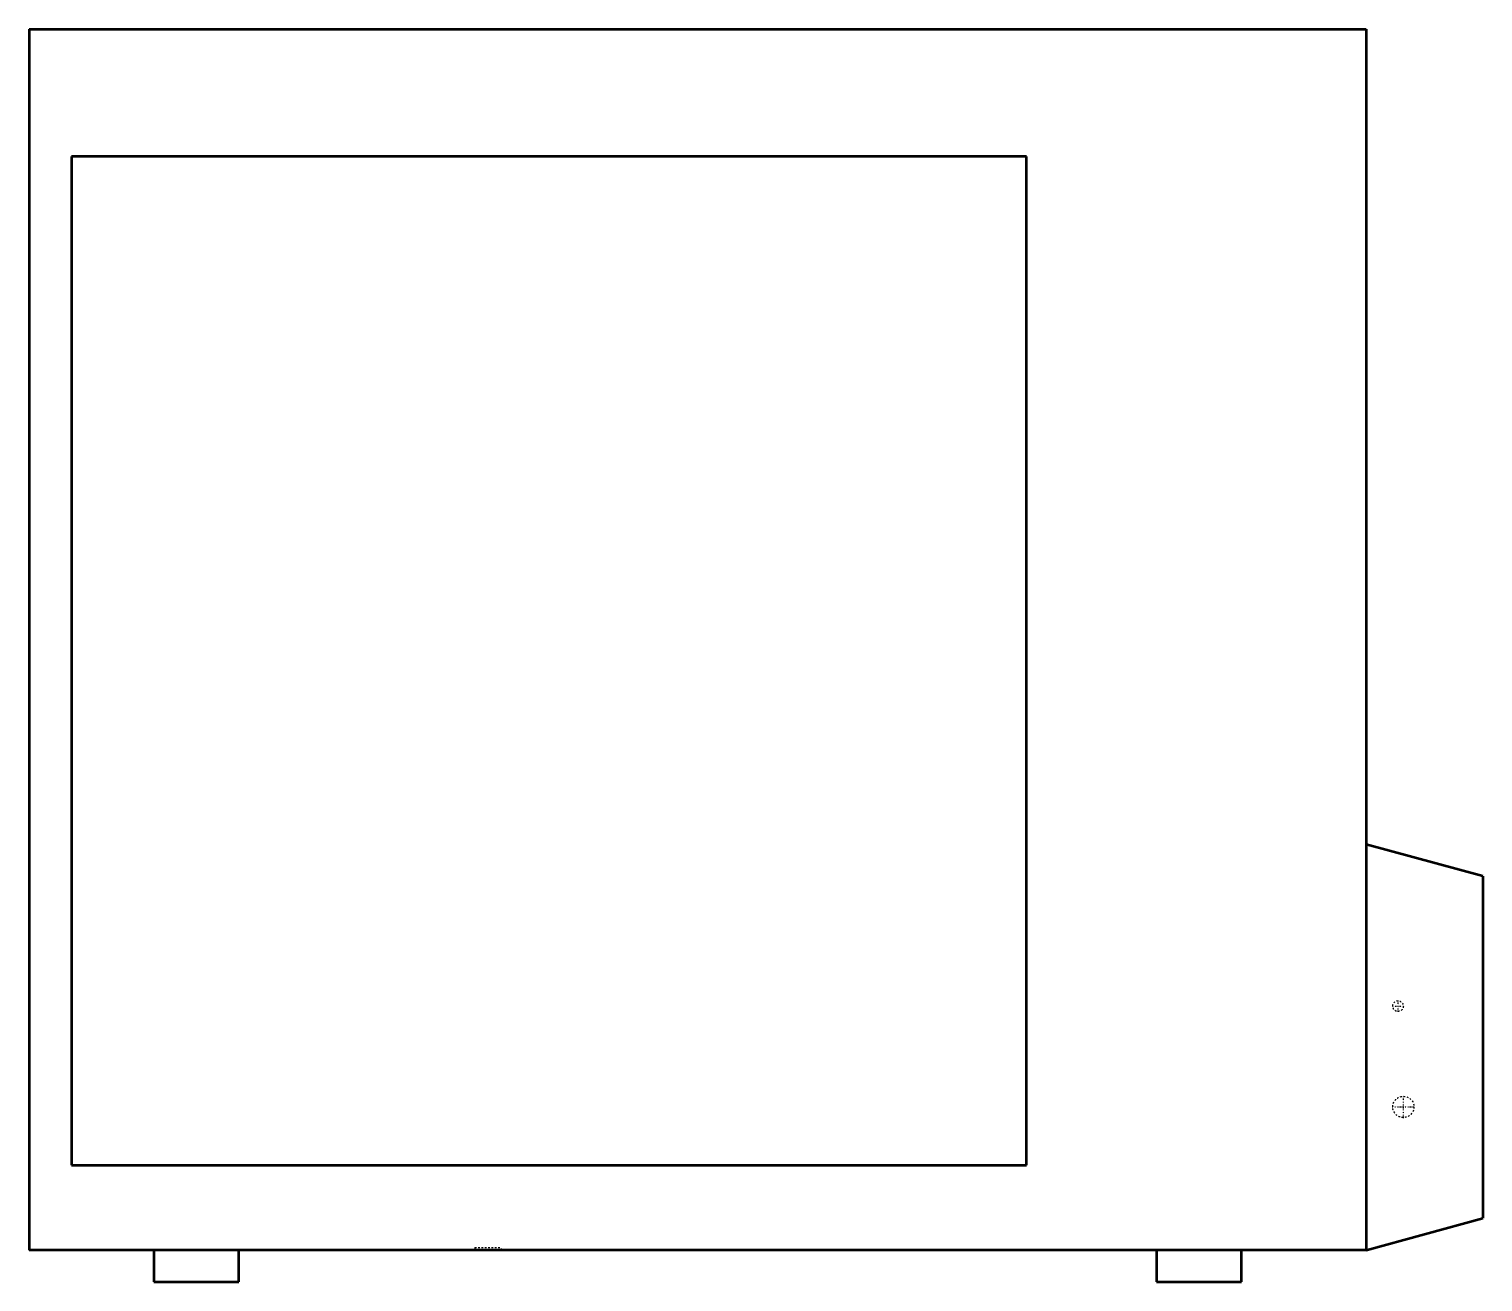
# Model space of a CAD drawing. Header units: millimetres. Extents: x -400 to 470, y 0 to 750.
import ezdxf

# ---------------------------------------------------------------- set-up
doc = ezdxf.new("R2010")
doc.units = ezdxf.units.MM
doc.linetypes.add('Center', pattern=[1.5, 0.45, -0.5, 0.05, -0.5])
doc.linetypes.add('Dashed', pattern=[2, 1, -1])
for name, color, linetype, lineweight in [('AM_0', 7, 'Continuous', 50), ('AM_7', 7, 'Center', 25), ('AM_9', 6, 'Dashed', 25)]:
    doc.layers.add(name, color=color, linetype=linetype, lineweight=lineweight)

# ---------------------------------------------------------------- blocks, each defined once
blk = doc.blocks.new('1_RXV18AVJU9_PART7_0_in_RXV18AVJU9_0')
at = {"layer": 'AM_0'}
for p, q in [((-325.4375, 19.05), (-325.4375, 0)), ((-274.6375, 19.05), (-325.4375, 19.05)), ((-274.6375, 0), (-274.6375, 19.05)), ((-325.4375, 0), (-274.6375, 0))]:
    blk.add_line(p, q, dxfattribs=at)
blk = doc.blocks.new('2_RXV18AVJU9_PART6_0_in_RXV18AVJU9_0')
at = {"layer": 'AM_0'}
for p, q in [((274.6375, 19.05), (274.6375, 0)), ((325.4375, 19.05), (274.6375, 19.05)), ((325.4375, 0), (325.4375, 19.05)), ((274.6375, 0), (325.4375, 0))]:
    blk.add_line(p, q, dxfattribs=at)
blk = doc.blocks.new('3_RXV18AVJU9_PART5_0_in_RXV18AVJU9_0')
at = {"layer": 'AM_0'}
for p, q in [((196.875019, 673.800024), (-374.675019, 673.800024)), ((-374.675019, 673.800024), (-374.675019, 69.85)), ((196.875019, 69.85), (196.875019, 673.800024)), ((-374.675019, 69.85), (196.875019, 69.85))]:
    blk.add_line(p, q, dxfattribs=at)
blk = doc.blocks.new('4_RXV18AVJU9_PART4_0_in_RXV18AVJU9_0')
at = {"layer": 'AM_7'}
for p, q in [((419.125019, 161.76625), (419.125019, 168.43375)), ((415.791269, 165.1), (422.458769, 165.1))]:
    blk.add_line(p, q, dxfattribs=at)
at = {"layer": 'AM_9'}
blk.add_circle((419.125019, 165.1), 3.175, dxfattribs=at)
blk = doc.blocks.new('5_RXV18AVJU9_PART3_0_in_RXV18AVJU9_0')
at = {"layer": 'AM_7'}
for p, q in [((415.632519, 104.775), (428.967519, 104.775)), ((422.300019, 98.1075), (422.300019, 111.4425))]:
    blk.add_line(p, q, dxfattribs=at)
at = {"layer": 'AM_9'}
blk.add_circle((422.300019, 104.775), 6.35, dxfattribs=at)
blk = doc.blocks.new('6_RXV18AVJU9_PART2_0_in_RXV18AVJU9_0')
at = {"layer": 'AM_0'}
for p, q in [((-400.075019, 750.000024), (400.075019, 750.000024)), ((-400.075019, 750.000024), (-400.075019, 19.05)), ((400.075019, 750.000024), (400.075019, 19.05)), ((469.925019, 242.8875), (400.075019, 261.9375)), ((469.925019, 242.8875), (469.925019, 38.1)), ((400.075019, 19.05), (469.925019, 38.1)), ((400.075019, 19.05), (-400.075019, 19.05))]:
    blk.add_line(p, q, dxfattribs=at)
blk = doc.blocks.new('7_RXV18AVJU9_PART1_0_in_RXV18AVJU9_0')
at = {"layer": 'AM_9'}
for p, q in [((-133.324981, 20.6375), (-133.324981, 19.05)), ((-133.324981, 20.6375), (-117.449981, 20.6375)), ((-117.449981, 19.05), (-117.449981, 20.6375))]:
    blk.add_line(p, q, dxfattribs=at)

msp = doc.modelspace()

# ---------------------------------------------------------------- block references
for name in ['6_RXV18AVJU9_PART2_0_in_RXV18AVJU9_0', '3_RXV18AVJU9_PART5_0_in_RXV18AVJU9_0', '4_RXV18AVJU9_PART4_0_in_RXV18AVJU9_0', '5_RXV18AVJU9_PART3_0_in_RXV18AVJU9_0', '1_RXV18AVJU9_PART7_0_in_RXV18AVJU9_0', '7_RXV18AVJU9_PART1_0_in_RXV18AVJU9_0', '2_RXV18AVJU9_PART6_0_in_RXV18AVJU9_0']:
    msp.add_blockref(name, (0, 0))

doc.saveas('drawing.dxf')
